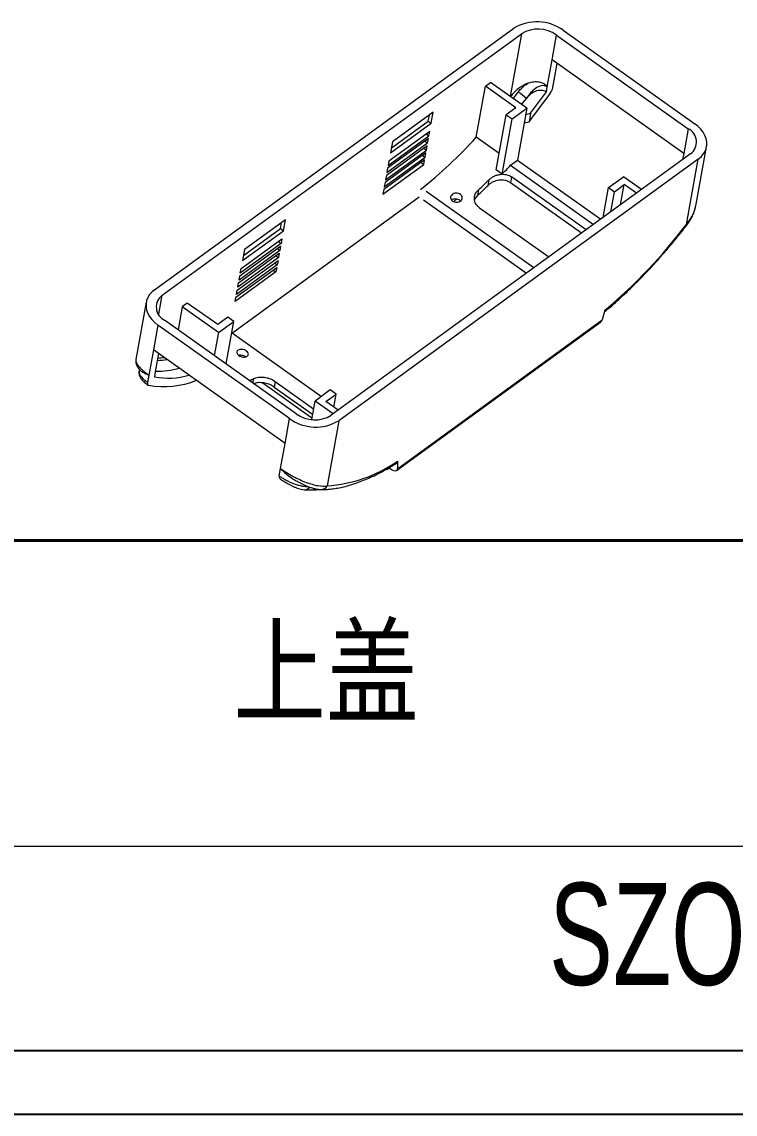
# Model space of a CAD drawing. Header units: inches. Extents: x 3160 to 3809, y 1126 to 1300.
# Drawn here: x 3303 to 3348.6, y 1128.8 to 1198.6 of the extents above; entities that cross this region are included whole.
import ezdxf

# ---------------------------------------------------------------- set-up
doc = ezdxf.new("R2010")
doc.units = ezdxf.units.IN
doc.header["$LTSCALE"] = 15
doc.layers.add('文字', color=81, linetype='Continuous')
doc.layers.add('粗实线', color=7, linetype='Continuous', lineweight=30)
doc.layers.add('细实线', color=3, linetype='Continuous', lineweight=9)
doc.styles.add('宋体', font='', dxfattribs={"width": 0.8, "height": 3.5})
doc.styles.add('长仿宋', font='', dxfattribs={"width": 0.7, "height": 4})
doc.styles.get('宋体').set_extended_font_data('SimSun')
doc.styles.get('长仿宋').set_extended_font_data('SimSun')

msp = doc.modelspace()

# ---------------------------------------------------------------- linework, layer by layer
at = {"color": 7, "linetype": 'Continuous', "lineweight": 15}
for p, q in [((3311.466, 1181.485), (3334.436, 1198.2)), ((3311.952, 1181.14), (3334.922, 1197.855)), ((3337.585, 1198.071), (3345.999, 1192.088)), ((3336.876, 1196.184), (3337.161, 1197.762)), ((3337.161, 1197.762), (3345.575, 1191.78)), ((3336.565, 1194.456), (3336.876, 1196.184)), ((3345.29, 1190.201), (3336.876, 1196.184)), ((3337.008, 1194.873), (3337.203, 1195.952)), ((3332.03, 1191.235), (3332.619, 1194.502)), ((3332.619, 1194.502), (3332.945, 1194.74)), ((3334.564, 1193.12), (3332.619, 1194.502)), ((3335.263, 1193.091), (3332.945, 1194.74)), ((3336.509, 1194.145), (3336.565, 1194.456)), ((3336.924, 1194.405), (3337.008, 1194.873)), ((3334.564, 1193.12), (3333.945, 1192.669)), ((3334.318, 1192.403), (3335.263, 1193.091)), ((3335.263, 1193.091), (3334.664, 1189.768)), ((3326.597, 1190.542), (3328.961, 1192.262)), ((3329.275, 1192.831), (3326.668, 1190.934)), ((3328.961, 1192.262), (3329.032, 1192.654)), ((3328.961, 1192.262), (3329.148, 1192.129)), ((3329.148, 1192.129), (3329.275, 1192.831)), ((3333.309, 1189.145), (3333.945, 1192.669)), ((3333.683, 1188.88), (3334.318, 1192.403)), ((3333.945, 1192.669), (3334.318, 1192.403)), ((3335.192, 1192.693), (3335.498, 1192.776)), ((3335.498, 1192.776), (3335.399, 1192.227)), ((3329.053, 1191.603), (3326.447, 1189.706)), ((3326.542, 1190.232), (3329.148, 1192.129)), ((3329.003, 1191.322), (3329.053, 1191.603)), ((3335.093, 1192.148), (3335.399, 1192.227)), ((3345.575, 1191.78), (3345.29, 1190.201)), ((3326.314, 1188.969), (3328.92, 1190.866)), ((3328.971, 1191.147), (3326.365, 1189.25)), ((3326.396, 1189.426), (3329.003, 1191.322)), ((3326.668, 1190.934), (3326.542, 1190.232)), ((3328.751, 1190.987), (3328.92, 1190.866)), ((3328.833, 1191.443), (3329.003, 1191.322)), ((3328.92, 1190.866), (3328.971, 1191.147)), ((3333.498, 1190.191), (3332.03, 1191.235)), ((3345.729, 1190.17), (3322.759, 1173.455)), ((3328.807, 1190.235), (3326.2, 1188.338)), ((3326.232, 1188.513), (3328.838, 1190.41)), ((3328.889, 1190.691), (3326.282, 1188.794)), ((3328.669, 1190.531), (3328.838, 1190.41)), ((3328.756, 1189.954), (3328.807, 1190.235)), ((3328.838, 1190.41), (3328.889, 1190.691)), ((3345.29, 1190.201), (3345.218, 1189.798)), ((3346.087, 1186.96), (3346.747, 1190.622)), ((3346.215, 1189.824), (3323.246, 1173.109)), ((3326.067, 1187.601), (3328.674, 1189.498)), ((3328.724, 1189.779), (3326.118, 1187.882)), ((3326.149, 1188.057), (3328.756, 1189.954)), ((3326.447, 1189.706), (3326.396, 1189.426)), ((3328.504, 1189.618), (3328.674, 1189.498)), ((3328.586, 1190.075), (3328.756, 1189.954)), ((3328.674, 1189.498), (3328.724, 1189.779)), ((3334.214, 1189.44), (3334.664, 1189.768)), ((3334.664, 1189.768), (3339.981, 1185.987)), ((3345.464, 1185.656), (3346.215, 1189.824)), ((3326.282, 1188.794), (3326.232, 1188.513)), ((3326.365, 1189.25), (3326.314, 1188.969)), ((3333.683, 1188.88), (3333.309, 1189.145)), ((3334.214, 1189.44), (3339.531, 1185.66)), ((3326.2, 1188.338), (3326.149, 1188.057)), ((3332.783, 1188.155), (3332.849, 1188.52)), ((3334.29, 1188.692), (3334.223, 1188.319)), ((3338.756, 1185.096), (3334.223, 1188.319)), ((3339.048, 1185.308), (3334.29, 1188.692)), ((3340.489, 1188.016), (3341.434, 1188.704)), ((3340.863, 1187.75), (3341.482, 1188.201)), ((3341.249, 1186.91), (3341.482, 1188.201)), ((3342.587, 1187.883), (3341.434, 1188.704)), ((3342.261, 1187.646), (3341.482, 1188.201)), ((3328.384, 1187.398), (3316.386, 1178.667)), ((3326.118, 1187.882), (3326.067, 1187.601)), ((3335.7, 1182.872), (3328.832, 1187.755)), ((3332.1, 1187.505), (3331.918, 1187.27)), ((3332.165, 1187.865), (3332.1, 1187.505)), ((3340.144, 1186.106), (3340.489, 1188.016)), ((3340.489, 1188.016), (3340.863, 1187.75)), ((3340.63, 1186.459), (3340.863, 1187.75)), ((3335.23, 1182.53), (3328.646, 1187.211)), ((3330.581, 1187.107), (3330.784, 1187.286)), ((3332.237, 1186.724), (3336.666, 1183.575)), ((3319.826, 1185.955), (3317.22, 1184.059)), ((3319.7, 1185.254), (3319.826, 1185.955)), ((3317.093, 1183.357), (3319.7, 1185.254)), ((3317.149, 1183.667), (3319.513, 1185.387)), ((3319.513, 1185.387), (3319.583, 1185.779)), ((3319.513, 1185.387), (3319.7, 1185.254)), ((3316.998, 1182.831), (3319.605, 1184.727)), ((3319.385, 1184.567), (3319.554, 1184.447)), ((3319.605, 1184.727), (3319.554, 1184.447)), ((3319.472, 1183.991), (3316.865, 1182.094)), ((3316.916, 1182.375), (3319.522, 1184.271)), ((3319.554, 1184.447), (3316.948, 1182.55)), ((3317.22, 1184.059), (3317.093, 1183.357)), ((3319.302, 1184.111), (3319.472, 1183.991)), ((3319.522, 1184.271), (3319.472, 1183.991)), ((3316.752, 1181.462), (3319.358, 1183.359)), ((3319.39, 1183.535), (3316.783, 1181.638)), ((3316.834, 1181.918), (3319.44, 1183.815)), ((3319.138, 1183.199), (3319.307, 1183.078)), ((3319.22, 1183.655), (3319.39, 1183.535)), ((3319.358, 1183.359), (3319.307, 1183.078)), ((3319.44, 1183.815), (3319.39, 1183.535)), ((3319.225, 1182.622), (3316.619, 1180.726)), ((3316.669, 1181.006), (3319.276, 1182.903)), ((3319.307, 1183.078), (3316.701, 1181.182)), ((3316.948, 1182.55), (3316.998, 1182.831)), ((3319.056, 1182.743), (3319.225, 1182.622)), ((3319.276, 1182.903), (3319.225, 1182.622)), ((3316.783, 1181.638), (3316.834, 1181.918)), ((3316.865, 1182.094), (3316.916, 1182.375)), ((3316.701, 1181.182), (3316.752, 1181.462)), ((3310.934, 1180.688), (3310.274, 1177.026)), ((3313.233, 1180.396), (3312.967, 1178.918)), ((3313.559, 1180.633), (3313.233, 1180.396)), ((3315.552, 1178.747), (3313.233, 1180.396)), ((3315.504, 1179.25), (3313.559, 1180.633)), ((3316.619, 1180.726), (3316.669, 1181.006)), ((3316.155, 1179.724), (3315.504, 1179.25)), ((3316.529, 1179.458), (3316.155, 1179.724)), ((3340.254, 1180.167), (3340.072, 1179.563)), ((3311.683, 1179.222), (3311.398, 1177.643)), ((3320.097, 1173.239), (3311.683, 1179.222)), ((3320.52, 1173.547), (3312.106, 1179.53)), ((3315.552, 1178.747), (3316.529, 1179.458)), ((3316.038, 1176.734), (3316.529, 1179.458)), ((3326.932, 1169.921), (3339.965, 1179.405)), ((3326.985, 1170.04), (3340.072, 1179.563)), ((3315.552, 1178.747), (3315.285, 1177.27)), ((3316.417, 1178.72), (3322.131, 1174.657)), ((3311.398, 1177.643), (3311.106, 1176.024)), ((3319.812, 1171.66), (3311.398, 1177.643)), ((3311.724, 1177.411), (3311.51, 1176.224)), ((3316.889, 1177.259), (3316.891, 1177.305)), ((3310.498, 1176.396), (3310.476, 1176.275)), ((3311.51, 1176.224), (3311.454, 1175.913)), ((3311.106, 1176.024), (3311.022, 1175.556)), ((3318.378, 1175.524), (3321.528, 1173.284)), ((3319.186, 1175.613), (3319.122, 1175.258)), ((3319.186, 1175.613), (3321.634, 1173.872)), ((3319.122, 1175.258), (3321.57, 1173.517)), ((3322.699, 1175.071), (3321.722, 1174.36)), ((3322.422, 1174.331), (3323.073, 1174.805)), ((3323.073, 1174.805), (3322.699, 1175.071)), ((3322.924, 1173.974), (3323.073, 1174.805)), ((3321.509, 1173.18), (3321.722, 1174.36)), ((3322.875, 1173.54), (3321.722, 1174.36)), ((3323.201, 1173.777), (3322.422, 1174.331)), ((3319.812, 1171.66), (3320.097, 1173.239)), ((3323.246, 1173.109), (3322.494, 1168.941)), ((3319.52, 1170.041), (3319.812, 1171.66)), ((3319.436, 1169.573), (3319.52, 1170.041)), ((3326.362, 1170.008), (3326.471, 1170.087)), ((3326.451, 1170.102), (3326.602, 1169.994)), ((3326.999, 1170.521), (3326.985, 1170.04))]:
    msp.add_line(p, q, dxfattribs=at)
at = {"color": 8, "linetype": 'Continuous', "lineweight": 15}
for p, q in [((3334.922, 1197.855), (3334.199, 1193.848)), ((3311.73, 1179.91), (3311.952, 1181.14)), ((3317.758, 1175.512), (3317.811, 1175.805))]:
    msp.add_line(p, q, dxfattribs=at)
for p, q in [((3166.714, 1132.843), (3398.48, 1132.843)), ((3160.449, 1128.767), (3402.556, 1128.767))]:
    msp.add_line(p, q)
at = {"color": 8, "linetype": 'Continuous', "lineweight": 15, "flags": 128}
for points in [[(3334.399, 1193.706), (3334.456, 1193.781), (3334.715, 1194.123)], [(3345.464, 1185.656), (3345.482, 1185.631), (3345.486, 1185.617), (3345.485, 1185.616)]]:
    msp.add_lwpolyline(points, dxfattribs=at)
at = {"color": 7, "linetype": 'Continuous', "lineweight": 15, "flags": 128}
for points in [[(3334.935, 1193.324), (3334.949, 1193.342), (3335.233, 1193.718)], [(3346.215, 1189.824), (3346.392, 1189.974), (3346.537, 1190.141), (3346.648, 1190.324), (3346.723, 1190.518), (3346.76, 1190.721), (3346.759, 1190.929), (3346.72, 1191.139), (3346.644, 1191.346), (3346.531, 1191.549), (3346.384, 1191.742), (3346.206, 1191.922), (3345.999, 1192.088)], [(3311.466, 1181.485), (3311.289, 1181.336), (3311.144, 1181.169), (3311.033, 1180.986), (3310.958, 1180.792), (3310.921, 1180.589), (3310.922, 1180.381), (3310.961, 1180.171), (3311.038, 1179.963), (3311.15, 1179.761), (3311.297, 1179.568), (3311.475, 1179.387), (3311.683, 1179.222)], [(3311.022, 1175.556), (3311.017, 1175.52), (3311.016, 1175.487), (3311.018, 1175.457), (3311.025, 1175.431), (3311.035, 1175.41), (3311.049, 1175.393), (3311.066, 1175.38), (3311.087, 1175.373)]]:
    msp.add_lwpolyline(points, dxfattribs=at)
at = {"color": 7, "linetype": 'Continuous', "lineweight": 15}
for centre, radius, start, end in [((3335.912, 1195.752), 2.859, 54.19601, 121.08771), ((3335.972, 1196.125), 2.023, 54.01422, 121.26951), ((3336.011, 1194.615), 0.936, 323.32052, 346.99253), ((3331.316, 1189.241), 5.948, 48.8125, 55.15206), ((3300.95, 1219.328), 43.832, 321.80753, 324.79022), ((3302.004, 1218.579), 42.28, 322.3898, 324.69559), ((3345.15, 1190.927), 0.953, 307.42338, 63.51223), ((3309.223, 1211.938), 30.803, 308.66053, 317.76829), ((3308.188, 1213.553), 35.479, 315.93875, 317.18585), ((3310.093, 1211.34), 32.44, 312.71667, 314.38166), ((3310.541, 1211.132), 31.764, 312.90239, 314.61131), ((3317.502, 1206.978), 35.164, 310.31807, 322.67292), ((3312.531, 1180.383), 0.953, 127.42338, 243.51223), ((3311.267, 1182.332), 5.236, 274.41892, 278.92053), ((3311.617, 1181.742), 5.465, 268.98162, 285.20727), ((3312.06, 1180.883), 5.596, 259.98715, 291.874), ((3312.353, 1180.633), 4.806, 259.21137, 286.09997), ((3312.116, 1187.009), 12.567, 295.54369, 296.94215), ((3321.709, 1175.185), 2.023, 234.01422, 301.26951), ((3321.769, 1175.558), 2.859, 234.19601, 301.08771), ((3321.906, 1177.83), 8.908, 273.78623, 304.87293), ((3319.582, 1169.515), 0.157, 158.39251, 226.01819)]:
    msp.add_arc(centre, radius, start, end, dxfattribs=at)
at = {"color": 8, "linetype": 'Continuous', "lineweight": 15}
for centre, radius, start, end in [((3311.476, 1182.023), 5.059, 271.90622, 278.98106), ((3321.047, 1169.128), 0.433, 266.73487, 321.41623), ((3322.11, 1169.139), 0.432, 270.5641, 332.69934)]:
    msp.add_arc(centre, radius, start, end, dxfattribs=at)
at = {"color": 7, "linetype": 'Continuous', "lineweight": 15}
for centre, major_axis, ratio, start_param, end_param in [((3339.698, 1179.828), (-0.24, 0.441), 0.702791, 3.234057, 3.749489), ((3326.041, 1170.393), (-0.328, 0.379), 0.47253, 2.720184, 3.354785), ((3326.611, 1170.305), (-0.328, 0.379), 0.47253, 2.045907, 3.616703)]:
    msp.add_ellipse(centre, major_axis=major_axis, ratio=ratio, start_param=start_param, end_param=end_param, dxfattribs=at)
for points, knots in [([(3335.3, 1194.672), (3335.297, 1194.671), (3335.195, 1194.63), (3334.997, 1194.532), (3334.712, 1194.341), (3334.443, 1194.111), (3334.289, 1193.927), (3334.214, 1193.837)], [0, 0, 0, 0, 0.007339, 0.241974, 0.481824, 0.748737, 1, 1, 1, 1]), ([(3334.715, 1194.123), (3334.796, 1194.231), (3334.886, 1194.331), (3335.081, 1194.515), (3335.187, 1194.599), (3335.3, 1194.672)], [0, 0, 0, 0, 0.5, 0.5, 1, 1, 1, 1]), ([(3336.565, 1194.456), (3336.508, 1194.497), (3336.443, 1194.521), (3336.312, 1194.539), (3336.245, 1194.534), (3336.049, 1194.491), (3335.925, 1194.427), (3335.698, 1194.269), (3335.592, 1194.173), (3335.398, 1193.96), (3335.311, 1193.844), (3335.233, 1193.718)], [0, 0, 0, 0, 0.125, 0.125, 0.25, 0.25, 0.5, 0.5, 0.75, 0.75, 1, 1, 1, 1]), ([(3335.3, 1194.672), (3335.408, 1194.715), (3335.518, 1194.748), (3335.742, 1194.788), (3335.858, 1194.795), (3336.084, 1194.77), (3336.197, 1194.739), (3336.351, 1194.657), (3336.4, 1194.624), (3336.488, 1194.547), (3336.529, 1194.503), (3336.565, 1194.456)], [0, 0, 0, 0, 0.25, 0.25, 0.5, 0.5, 0.75, 0.75, 0.875, 0.875, 1, 1, 1, 1]), ([(3335.233, 1193.718), (3335.31, 1193.82), (3335.397, 1193.911), (3335.546, 1194.03), (3335.598, 1194.066), (3335.706, 1194.13), (3335.761, 1194.158), (3335.875, 1194.204), (3335.935, 1194.222), (3336.055, 1194.247), (3336.115, 1194.252), (3336.236, 1194.249), (3336.295, 1194.24), (3336.407, 1194.205), (3336.461, 1194.179), (3336.509, 1194.145)], [0, 0, 0, 0, 0.25, 0.25, 0.375, 0.375, 0.5, 0.5, 0.625, 0.625, 0.75, 0.75, 0.875, 0.875, 1, 1, 1, 1]), ([(3332.849, 1188.52), (3332.894, 1188.564), (3332.942, 1188.604), (3333.047, 1188.678), (3333.104, 1188.711), (3333.223, 1188.769), (3333.285, 1188.793), (3333.413, 1188.831), (3333.479, 1188.846), (3333.612, 1188.864), (3333.678, 1188.868), (3333.811, 1188.864), (3333.878, 1188.856), (3334.069, 1188.815), (3334.188, 1188.764), (3334.29, 1188.692)], [0, 0, 0, 0, 0.125, 0.125, 0.25, 0.25, 0.375, 0.375, 0.5, 0.5, 0.625, 0.625, 0.75, 0.75, 1, 1, 1, 1]), ([(3334.223, 1188.319), (3334.172, 1188.355), (3334.118, 1188.386), (3334.002, 1188.436), (3333.939, 1188.456), (3333.812, 1188.484), (3333.747, 1188.492), (3333.614, 1188.497), (3333.546, 1188.494), (3333.348, 1188.468), (3333.217, 1188.429), (3333.039, 1188.345), (3332.982, 1188.312), (3332.877, 1188.239), (3332.828, 1188.199), (3332.783, 1188.155)], [0, 0, 0, 0, 0.125, 0.125, 0.25, 0.25, 0.375, 0.375, 0.5, 0.5, 0.75, 0.75, 0.875, 0.875, 1, 1, 1, 1]), ([(3331.012, 1187.58), (3331.049, 1187.553), (3331.079, 1187.522), (3331.122, 1187.451), (3331.134, 1187.413), (3331.142, 1187.297), (3331.106, 1187.22), (3331.009, 1187.136), (3330.969, 1187.114), (3330.881, 1187.083), (3330.832, 1187.074), (3330.733, 1187.072), (3330.684, 1187.079), (3330.591, 1187.106), (3330.547, 1187.127), (3330.437, 1187.205), (3330.391, 1187.28), (3330.382, 1187.393), (3330.389, 1187.431), (3330.422, 1187.502), (3330.447, 1187.535), (3330.513, 1187.591), (3330.553, 1187.613), (3330.641, 1187.646), (3330.69, 1187.655), (3330.837, 1187.66), (3330.937, 1187.633), (3331.012, 1187.58)], [0, 0, 0, 0, 0.0625, 0.0625, 0.125, 0.125, 0.25, 0.25, 0.3125, 0.3125, 0.375, 0.375, 0.4375, 0.4375, 0.5, 0.5, 0.625, 0.625, 0.6875, 0.6875, 0.75, 0.75, 0.8125, 0.8125, 0.875, 0.875, 1, 1, 1, 1]), ([(3332.237, 1186.724), (3332.187, 1186.759), (3332.142, 1186.798), (3332.063, 1186.882), (3332.029, 1186.927), (3331.972, 1187.022), (3331.95, 1187.071), (3331.917, 1187.173), (3331.908, 1187.226), (3331.899, 1187.382), (3331.919, 1187.489), (3332.008, 1187.688), (3332.076, 1187.783), (3332.165, 1187.865)], [0, 0, 0, 0, 0.125, 0.125, 0.25, 0.25, 0.375, 0.375, 0.5, 0.5, 0.75, 0.75, 1, 1, 1, 1]), ([(3330.441, 1187.224), (3330.465, 1187.24), (3330.521, 1187.278), (3330.637, 1187.304), (3330.766, 1187.303), (3330.872, 1187.271), (3330.962, 1187.221), (3330.999, 1187.177), (3331.022, 1187.151)], [0, 0, 0, 0, 0.1438155, 0.3333507, 0.522237, 0.7093734, 0.8250132, 1, 1, 1, 1]), ([(3345.483, 1185.617), (3345.5, 1185.637), (3345.58, 1185.734), (3345.701, 1185.927), (3345.846, 1186.194), (3345.962, 1186.478), (3346.044, 1186.735), (3346.073, 1186.899), (3346.084, 1186.962)], [0, 0, 0, 0, 0.051387, 0.252415, 0.456227, 0.662144, 0.870195, 1, 1, 1, 1]), ([(3340.225, 1180.07), (3340.258, 1180.097), (3340.451, 1180.257), (3340.804, 1180.563), (3341.283, 1180.994), (3341.761, 1181.444), (3342.237, 1181.91), (3342.711, 1182.392), (3343.181, 1182.889), (3343.647, 1183.401), (3344.108, 1183.926), (3344.564, 1184.463), (3345.004, 1185.002), (3345.31, 1185.389), (3345.467, 1185.592), (3345.485, 1185.616)], [0, 0, 0, 0, 0.018539, 0.107365, 0.196136, 0.284851, 0.373515, 0.462135, 0.550718, 0.639267, 0.727789, 0.816287, 0.904766, 0.98857, 1, 1, 1, 1]), ([(3317.333, 1177.564), (3317.371, 1177.538), (3317.401, 1177.508), (3317.445, 1177.445), (3317.458, 1177.411), (3317.469, 1177.316), (3317.437, 1177.256), (3317.344, 1177.201), (3317.306, 1177.188), (3317.221, 1177.174), (3317.174, 1177.173), (3317.078, 1177.185), (3317.03, 1177.196), (3316.937, 1177.231), (3316.894, 1177.254), (3316.784, 1177.332), (3316.736, 1177.399), (3316.725, 1177.492), (3316.73, 1177.522), (3316.759, 1177.576), (3316.783, 1177.599), (3316.845, 1177.637), (3316.883, 1177.65), (3316.969, 1177.666), (3317.016, 1177.667), (3317.16, 1177.653), (3317.259, 1177.617), (3317.333, 1177.564)], [0, 0, 0, 0, 0.0625, 0.0625, 0.125, 0.125, 0.25, 0.25, 0.3125, 0.3125, 0.375, 0.375, 0.4375, 0.4375, 0.5, 0.5, 0.625, 0.625, 0.6875, 0.6875, 0.75, 0.75, 0.8125, 0.8125, 0.875, 0.875, 1, 1, 1, 1]), ([(3310.278, 1177.025), (3310.273, 1177.007), (3310.26, 1176.947), (3310.267, 1176.846), (3310.29, 1176.732), (3310.333, 1176.626), (3310.393, 1176.524), (3310.466, 1176.426), (3310.53, 1176.36), (3310.562, 1176.328)], [0, 0, 0, 0, 0.061064, 0.195213, 0.329897, 0.472491, 0.628878, 0.818181, 1, 1, 1, 1]), ([(3316.839, 1177.298), (3316.842, 1177.299), (3316.876, 1177.313), (3316.965, 1177.315), (3317.089, 1177.298), (3317.195, 1177.259), (3317.249, 1177.225), (3317.27, 1177.211)], [0, 0, 0, 0, 0.023608, 0.2952, 0.56504, 0.833025, 1, 1, 1, 1]), ([(3310.478, 1176.275), (3310.476, 1176.267), (3310.464, 1176.221), (3310.467, 1176.135), (3310.484, 1176.026), (3310.521, 1175.927), (3310.571, 1175.837), (3310.638, 1175.747), (3310.723, 1175.655), (3310.828, 1175.561), (3310.939, 1175.472), (3311.02, 1175.413), (3311.058, 1175.386)], [0, 0, 0, 0, 0.018564, 0.111342, 0.201978, 0.291069, 0.385993, 0.494879, 0.634016, 0.771133, 0.892641, 1, 1, 1, 1]), ([(3310.561, 1176.327), (3310.562, 1176.326), (3310.576, 1176.306), (3310.642, 1176.257), (3310.764, 1176.177), (3310.918, 1176.1), (3311.045, 1176.047), (3311.095, 1176.028), (3311.104, 1176.025), (3311.106, 1176.024)], [0, 0, 0, 0, 0.0161672, 0.2594574, 0.502621, 0.8181046, 0.9676549, 0.9914865, 1, 1, 1, 1]), ([(3317.811, 1175.805), (3317.851, 1175.826), (3317.896, 1175.843), (3317.993, 1175.871), (3318.047, 1175.882), (3318.159, 1175.896), (3318.217, 1175.899), (3318.339, 1175.898), (3318.403, 1175.894), (3318.53, 1175.877), (3318.594, 1175.865), (3318.722, 1175.834), (3318.786, 1175.814), (3318.97, 1175.744), (3319.086, 1175.684), (3319.186, 1175.613)], [0, 0, 0, 0, 0.125, 0.125, 0.25, 0.25, 0.375, 0.375, 0.5, 0.5, 0.625, 0.625, 0.75, 0.75, 1, 1, 1, 1]), ([(3319.122, 1175.258), (3319.032, 1175.313), (3318.851, 1175.423), (3318.522, 1175.52), (3318.198, 1175.552), (3317.954, 1175.528), (3317.846, 1175.484), (3317.814, 1175.471)], [0, 0, 0, 0, 0.224747, 0.449465, 0.675058, 0.903217, 1, 1, 1, 1]), ([(3319.52, 1170.041), (3319.641, 1169.955), (3319.769, 1169.87), (3320.038, 1169.705), (3320.179, 1169.624), (3320.46, 1169.473), (3320.603, 1169.403), (3320.885, 1169.274), (3321.024, 1169.216), (3321.291, 1169.116), (3321.42, 1169.074), (3321.668, 1169.004), (3321.789, 1168.976), (3322.13, 1168.919), (3322.328, 1168.913), (3322.494, 1168.941)], [0, 0, 0, 0, 0.125, 0.125, 0.25, 0.25, 0.375, 0.375, 0.5, 0.5, 0.625, 0.625, 0.75, 0.75, 1, 1, 1, 1]), ([(3319.52, 1170.041), (3319.522, 1170.039), (3319.53, 1170.03), (3319.576, 1169.981), (3319.704, 1169.853), (3319.903, 1169.68), (3320.136, 1169.505), (3320.356, 1169.357), (3320.5, 1169.277), (3320.575, 1169.235)], [0, 0, 0, 0, 0.006791, 0.0258, 0.145089, 0.396734, 0.588611, 0.784765, 1, 1, 1, 1]), ([(3322.114, 1168.707), (3322.179, 1168.707), (3322.365, 1168.707), (3322.682, 1168.728), (3323.067, 1168.779), (3323.464, 1168.857), (3323.873, 1168.962), (3324.292, 1169.094), (3324.721, 1169.252), (3325.158, 1169.435), (3325.603, 1169.643), (3326.054, 1169.876), (3326.499, 1170.124), (3326.795, 1170.306), (3326.937, 1170.392)], [0, 0, 0, 0, 0.046239, 0.132275, 0.218794, 0.305882, 0.393358, 0.481066, 0.568884, 0.656714, 0.744492, 0.832188, 0.919785, 1, 1, 1, 1]), ([(3326.999, 1170.521), (3326.998, 1170.504), (3326.994, 1170.468), (3326.975, 1170.428), (3326.955, 1170.402), (3326.939, 1170.395), (3326.936, 1170.393)], [0, 0, 0, 0, 0.306931, 0.622644, 0.929616, 1, 1, 1, 1]), ([(3319.473, 1169.402), (3319.508, 1169.378), (3319.586, 1169.322), (3319.72, 1169.236), (3319.866, 1169.147), (3320.018, 1169.061), (3320.174, 1168.978), (3320.336, 1168.9), (3320.503, 1168.828), (3320.674, 1168.765), (3320.847, 1168.72), (3320.962, 1168.696), (3321.022, 1168.695), (3321.022, 1168.695)], [0, 0, 0, 0, 0.068658, 0.152501, 0.237636, 0.325076, 0.417945, 0.517616, 0.625334, 0.742499, 0.870937, 0.999807, 1, 1, 1, 1]), ([(3320.575, 1169.234), (3320.613, 1169.214), (3320.723, 1169.154), (3320.902, 1169.065), (3321.113, 1168.967), (3321.328, 1168.88), (3321.547, 1168.804), (3321.767, 1168.746), (3321.956, 1168.712), (3322.071, 1168.71), (3322.114, 1168.71)], [0, 0, 0, 0, 0.064737, 0.186296, 0.314155, 0.449511, 0.59335, 0.746624, 0.905247, 1, 1, 1, 1]), ([(3321.022, 1168.695), (3321.086, 1168.691), (3321.269, 1168.679), (3321.581, 1168.684), (3321.835, 1168.697), (3321.968, 1168.716), (3321.972, 1168.716)], [0, 0, 0, 0, 0.209981, 0.597515, 0.98758, 1, 1, 1, 1])]:
    msp.add_open_spline(points, degree=3, knots=knots, dxfattribs=at)
at = {"color": 8, "linetype": 'Continuous', "lineweight": 15}
for points, knots in [([(3345.464, 1185.656), (3345.567, 1185.792), (3345.778, 1186.07), (3345.986, 1186.517), (3346.051, 1186.823), (3346.08, 1186.961)], [0, 0, 0, 0, 0.347454, 0.706829, 1, 1, 1, 1]), ([(3310.277, 1177.026), (3310.275, 1177.018), (3310.265, 1176.986), (3310.274, 1176.918), (3310.306, 1176.812), (3310.383, 1176.68), (3310.51, 1176.525), (3310.676, 1176.362), (3310.84, 1176.223), (3310.988, 1176.109), (3311.066, 1176.052), (3311.106, 1176.024)], [0, 0, 0, 0, 0.034645, 0.151138, 0.268853, 0.423381, 0.5817, 0.719893, 0.861844, 0.930662, 1, 1, 1, 1]), ([(3310.476, 1176.275), (3310.476, 1176.275), (3310.47, 1176.256), (3310.472, 1176.222), (3310.479, 1176.167), (3310.496, 1176.112), (3310.527, 1176.048), (3310.562, 1175.99), (3310.614, 1175.919), (3310.674, 1175.851), (3310.746, 1175.779), (3310.826, 1175.706), (3310.918, 1175.631), (3310.996, 1175.575), (3311.022, 1175.556)], [0, 0, 0, 0, 0.003262, 0.111447, 0.175556, 0.283268, 0.370761, 0.459122, 0.525064, 0.658176, 0.725481, 0.793282, 0.930465, 1, 1, 1, 1]), ([(3319.436, 1169.573), (3319.464, 1169.553), (3319.522, 1169.513), (3319.638, 1169.438), (3319.787, 1169.351), (3319.978, 1169.251), (3320.183, 1169.157), (3320.414, 1169.066), (3320.659, 1168.988), (3320.855, 1168.943), (3321.047, 1168.914), (3321.173, 1168.9), (3321.248, 1168.909), (3321.259, 1168.91)], [0, 0, 0, 0, 0.051255, 0.102902, 0.194451, 0.288141, 0.393408, 0.501358, 0.635216, 0.7734, 0.824588, 0.976452, 1, 1, 1, 1])]:
    msp.add_open_spline(points, degree=3, knots=knots, dxfattribs=at)
at = {"layer": '粗实线', "color": 7, "lineweight": 40}
msp.add_line((3398.48, 1165.45), (3300.659, 1165.45), dxfattribs=at)
at = {"layer": '细实线', "color": 7}
msp.add_line((3398.48, 1145.886), (3251.748, 1145.886), dxfattribs=at)

# ---------------------------------------------------------------- texts
at = {"layer": '文字', "color": 0, "insert": (3316.489, 1159.82), "char_height": 5.4345, "width": 69.47801, "attachment_point": 1, "style": '宋体'}
msp.add_mtext('上盖', dxfattribs=at)
at = {"layer": '粗实线', "insert": (3336.685, 1143.551), "char_height": 6.52139, "width": 73.13092, "attachment_point": 1, "style": '长仿宋'}
msp.add_mtext('{\\fSTXinwei|b0|i0|c134|p2;SZOMK}', dxfattribs=at)

doc.saveas('drawing.dxf')
